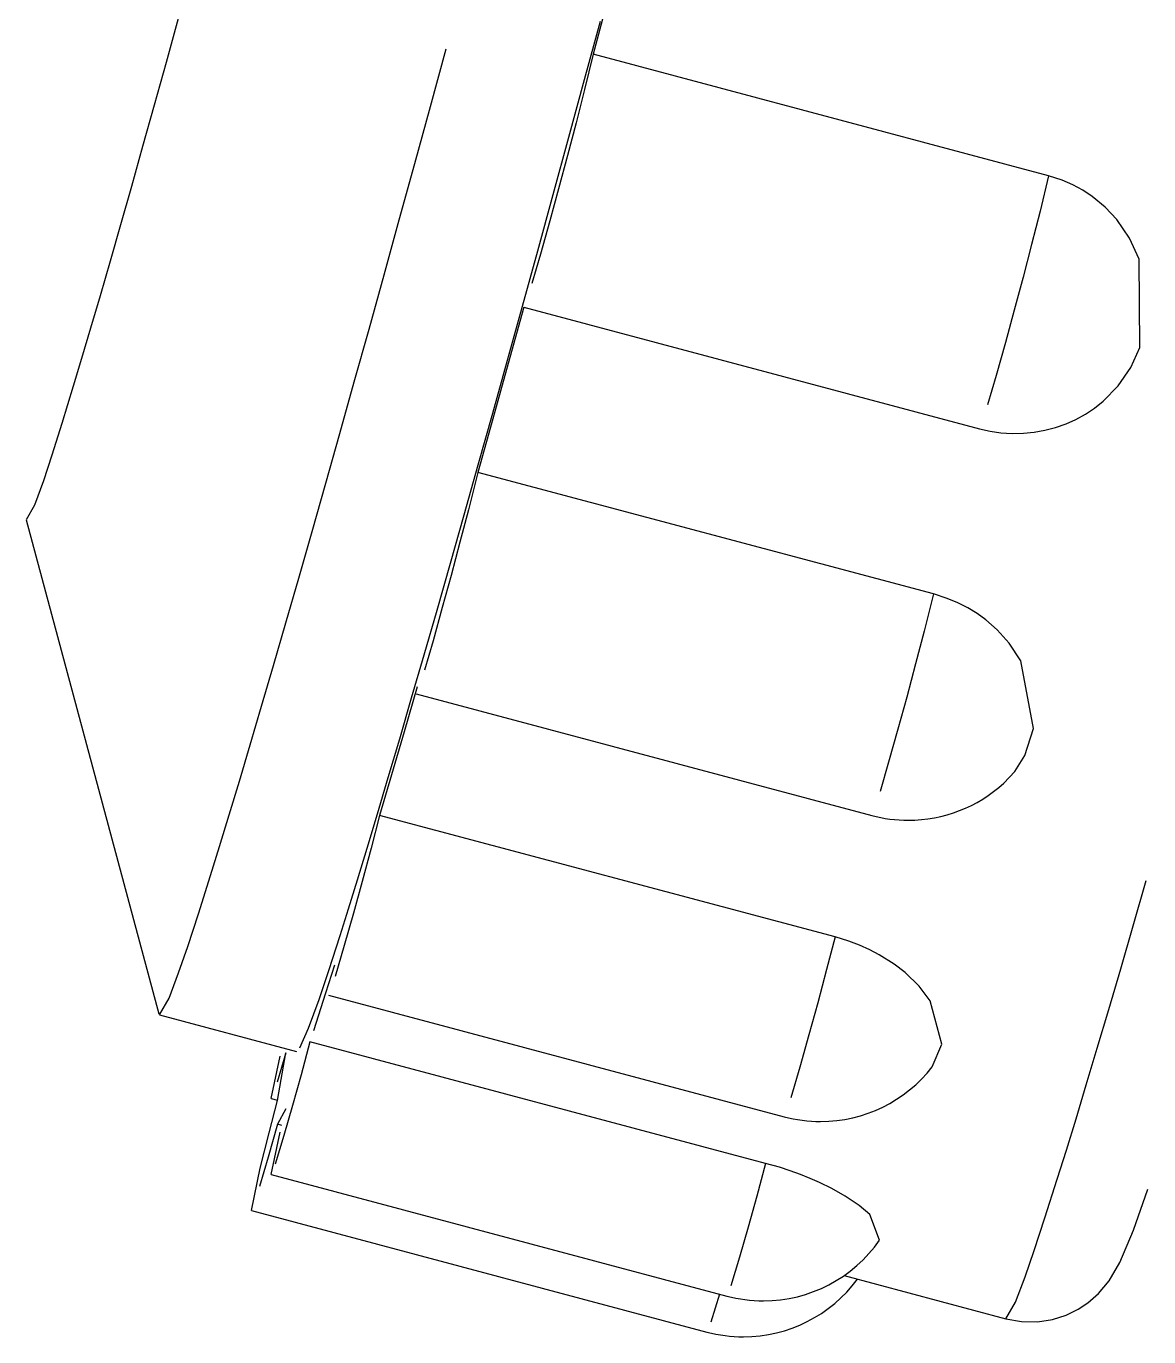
# Model space of a CAD drawing. Header units: millimetres. Extents: x 441156 to 441876, y 4514765 to 4515211.
# Drawn here: x 441489.6668 to 441489.7263, y 4514936.9555 to 4514937.0249 of the extents above; entities that cross this region are included whole.
import ezdxf

# ---------------------------------------------------------------- set-up
doc = ezdxf.new("R2010")
doc.units = ezdxf.units.MM
doc.layers.add('Terminale_sfiato', color=7, linetype='Continuous')

msp = doc.modelspace()

# ---------------------------------------------------------------- linework, layer by layer
at = {"layer": 'Terminale_sfiato', "color": 254, "linetype": 'Continuous'}
for p, q in [((441489.7209446164, 4514937.017008906), (441489.6967964707, 4514937.02345476)), ((441489.6931305371, 4514937.010043044), (441489.7172786827, 4514937.00359719)), ((441489.7148421925, 4514936.994837315), (441489.6906940469, 4514937.001283169)), ((441489.6667544676, 4514936.998770668), (441489.6737838588, 4514936.972590097)), ((441489.6874235089, 4514936.989542881), (441489.7115716546, 4514936.983097027)), ((441489.7096321796, 4514936.976655271), (441489.685484034, 4514936.983101125)), ((441489.6827756365, 4514936.973576103), (441489.7069237822, 4514936.967130249)), ((441489.6738270706, 4514936.972526377), (441489.6810715143, 4514936.970592621)), ((441489.7059429821, 4514936.964655799), (441489.6817948364, 4514936.971101653)), ((441489.6797419533, 4514936.968090963), (441489.680073838, 4514936.968002373)), ((441489.6803031309, 4514936.966670215), (441489.6800714258, 4514936.966732064)), ((441489.6797419533, 4514936.964066745), (441489.703890099, 4514936.957620891)), ((441489.6786883661, 4514936.962161776), (441489.7028365118, 4514936.955715922)), ((441489.7100986595, 4514936.958704366), (441489.7186769482, 4514936.956414567))]:
    msp.add_line(p, q, dxfattribs=at)
for points in [[(441489.6993893294, 4514937.033094618, 0), (441489.6989570207, 4514937.031478663, 0), (441489.6985242183, 4514937.029864354, 0), (441489.6980911694, 4514937.028252615, 0), (441489.6976581214, 4514937.026644365, 0), (441489.6972253219, 4514937.025040523, 0), (441489.6967964707, 4514937.02345476, 0)], [(441489.6748169352, 4514937.025342479, 0), (441489.6744930601, 4514937.024170266, 0), (441489.6741722436, 4514937.023012754, 0), (441489.6738547877, 4514937.021871032, 0), (441489.673540991, 4514937.020746177, 0), (441489.673231149, 4514937.019639246, 0), (441489.6729255532, 4514937.018551282, 0), (441489.6726244913, 4514937.017483307, 0), (441489.6723282465, 4514937.016436327, 0), (441489.6720370977, 4514937.015411329, 0), (441489.6717513189, 4514937.014409275, 0), (441489.671471179, 4514937.013431109, 0), (441489.6711969416, 4514937.012477752, 0), (441489.670928865, 4514937.011550101, 0), (441489.6706672013, 4514937.010649028, 0), (441489.6704121968, 4514937.009775382, 0), (441489.6701640916, 4514937.008929987, 0), (441489.669923119, 4514937.008113636, 0), (441489.6696895059, 4514937.007327097, 0), (441489.6694634721, 4514937.006571113, 0), (441489.6692452304, 4514937.005846393, 0), (441489.6690349862, 4514937.00515362, 0), (441489.6688329374, 4514937.004493446, 0), (441489.668639274, 4514937.003866492, 0), (441489.6684541783, 4514937.003273348, 0), (441489.6682778246, 4514937.002714572, 0), (441489.6681103788, 4514937.002190691, 0), (441489.6679519985, 4514937.001702198, 0), (441489.6678028327, 4514937.001249551, 0), (441489.6676630219, 4514937.000833177, 0), (441489.6675326976, 4514937.000453468, 0), (441489.6674119824, 4514937.000110782, 0), (441489.66730099, 4514936.999805439, 0), (441489.6671998248, 4514936.99953773, 0), (441489.6671085821, 4514936.999307904, 0), (441489.6670273477, 4514936.99911618, 0), (441489.6669561981, 4514936.998962735, 0), (441489.6668952001, 4514936.998847716, 0), (441489.6668444113, 4514936.99877123, 0), (441489.6668038794, 4514936.998733349, 0), (441489.6667736425, 4514936.99873411, 0), (441489.6667544676, 4514936.998770668, 0)], [(441489.6738270706, 4514936.972526377, 0), (441489.6738676369, 4514936.972536248, 0), (441489.6739184942, 4514936.972584759, 0), (441489.6739796117, 4514936.972671879, 0), (441489.6740509524, 4514936.972797557, 0), (441489.674132473, 4514936.972961715, 0), (441489.674224124, 4514936.973164256, 0), (441489.6743258501, 4514936.973405056, 0), (441489.6744375895, 4514936.973683967, 0), (441489.6745592745, 4514936.974000824, 0), (441489.6746908313, 4514936.974355431, 0), (441489.6748321803, 4514936.974747576, 0), (441489.6749832357, 4514936.97517702, 0), (441489.675143906, 4514936.975643503, 0), (441489.6753140939, 4514936.976146743, 0), (441489.6754936962, 4514936.976686433, 0), (441489.6756826041, 4514936.977262248, 0), (441489.6758807031, 4514936.977873839, 0), (441489.6760878731, 4514936.978520833, 0), (441489.6763039885, 4514936.97920284, 0), (441489.6765289184, 4514936.979919448, 0), (441489.6767625266, 4514936.980670218, 0), (441489.6770046713, 4514936.9814547, 0), (441489.6772552059, 4514936.982272416, 0), (441489.6775139785, 4514936.983122871, 0), (441489.6777808323, 4514936.984005549, 0), (441489.6780556056, 4514936.984919917, 0), (441489.6783381318, 4514936.985865418, 0), (441489.6786282397, 4514936.986841481, 0), (441489.6789257536, 4514936.987847514, 0), (441489.679230493, 4514936.988882907, 0), (441489.6795422734, 4514936.989947032, 0), (441489.6798609058, 4514936.991039246, 0), (441489.680186197, 4514936.992158885, 0), (441489.68051795, 4514936.993305272, 0), (441489.6808559636, 4514936.994477712, 0), (441489.6812000331, 4514936.995675493, 0), (441489.6815499498, 4514936.996897891, 0), (441489.6819055019, 4514936.998144165, 0), (441489.6822664736, 4514936.999413557, 0), (441489.6826326464, 4514937.000705301, 0), (441489.6830037983, 4514937.002018613, 0), (441489.6833797043, 4514937.003352697, 0), (441489.6837601367, 4514937.004706744, 0), (441489.6841448648, 4514937.006079935, 0), (441489.6845336556, 4514937.007471435, 0), (441489.6849262735, 4514937.008880403, 0), (441489.6853224803, 4514937.010305985, 0), (441489.6857220362, 4514937.011747316, 0), (441489.6861246988, 4514937.013203524, 0), (441489.6865302242, 4514937.014673725, 0), (441489.6869383666, 4514937.016157028, 0), (441489.6873488787, 4514937.017652535, 0), (441489.6877615116, 4514937.019159339, 0), (441489.6881760153, 4514937.020676527, 0), (441489.6885921387, 4514937.02220318, 0), (441489.6890096295, 4514937.023738372, 0), (441489.6894282346, 4514937.025281173, 0)], [(441489.6971705487, 4514937.0251869, 0), (441489.6967509502, 4514937.023636282, 0), (441489.696332165, 4514937.022092164, 0), (441489.695914447, 4514937.020555479, 0), (441489.6954980491, 4514937.019027162, 0), (441489.6950832237, 4514937.017508136, 0), (441489.6946702225, 4514937.015999324, 0), (441489.6942592954, 4514937.014501638, 0), (441489.6938506917, 4514937.013015987, 0), (441489.6934446589, 4514937.011543272, 0), (441489.6930414431, 4514937.010084384, 0), (441489.6926412886, 4514937.008640208, 0), (441489.6922444381, 4514937.00721162, 0), (441489.691851132, 4514937.005799484, 0), (441489.6914616086, 4514937.004404657, 0), (441489.6910761039, 4514937.003027984, 0), (441489.6906948518, 4514937.001670299, 0), (441489.6903180832, 4514937.000332426, 0), (441489.6899460264, 4514936.999015174, 0), (441489.6895789069, 4514936.997719343, 0), (441489.6892169471, 4514936.996445717, 0), (441489.6888603666, 4514936.995195069, 0), (441489.6885093813, 4514936.993968156, 0), (441489.688164204, 4514936.992765723, 0), (441489.6878250439, 4514936.991588497, 0), (441489.6874921064, 4514936.990437191, 0), (441489.6871655935, 4514936.989312505, 0), (441489.6868457029, 4514936.98821512, 0), (441489.6865326285, 4514936.987145699, 0), (441489.6862265601, 4514936.986104893, 0), (441489.6859276831, 4514936.98509333, 0), (441489.6856361787, 4514936.984111625, 0), (441489.6853522236, 4514936.983160373, 0), (441489.6850759897, 4514936.982240149, 0), (441489.6848076447, 4514936.981351512, 0), (441489.684547351, 4514936.980495, 0), (441489.6842952664, 4514936.979671133, 0), (441489.6840515436, 4514936.978880408, 0), (441489.6838163306, 4514936.978123306, 0), (441489.6835897696, 4514936.977400286, 0), (441489.683371998, 4514936.976711786, 0), (441489.6831631479, 4514936.976058223, 0), (441489.6829633458, 4514936.975439993, 0), (441489.6827727127, 4514936.97485747, 0), (441489.6825913643, 4514936.974311008, 0), (441489.6824194104, 4514936.973800938, 0), (441489.6822569552, 4514936.973327569, 0), (441489.6821040972, 4514936.972891188, 0), (441489.681960929, 4514936.97249206, 0), (441489.6818275373, 4514936.972130425, 0), (441489.6817040031, 4514936.971806504, 0), (441489.6815904012, 4514936.971520493, 0), (441489.6814868004, 4514936.971272564, 0), (441489.6813932636, 4514936.97106287, 0), (441489.6813098473, 4514936.970891536, 0), (441489.6812366022, 4514936.970758665, 0), (441489.6811735727, 4514936.97066434, 0), (441489.6811207969, 4514936.970608617, 0), (441489.6810783069, 4514936.970591529, 0), (441489.6810715143, 4514936.970592621, 0)], [(441489.6967964707, 4514937.02345476, 0), (441489.6967651889, 4514937.02331822, 0), (441489.6967318286, 4514937.023174332, 0), (441489.6966964305, 4514937.023023273, 0), (441489.6966590377, 4514937.022865226, 0), (441489.6966196958, 4514937.022700381, 0), (441489.6965784526, 4514937.022528944, 0), (441489.6965353585, 4514937.02235112, 0), (441489.696490466, 4514937.022167127, 0), (441489.6964438297, 4514937.021977189, 0), (441489.6963955064, 4514937.021781538, 0), (441489.6963455551, 4514937.02158041, 0), (441489.6962940366, 4514937.021374053, 0), (441489.6962410136, 4514937.021162718, 0), (441489.6961865509, 4514937.02094666, 0), (441489.6961307146, 4514937.020726144, 0), (441489.6960735729, 4514937.02050144, 0), (441489.6960151953, 4514937.020272819, 0), (441489.6959556531, 4514937.020040562, 0), (441489.6958950186, 4514937.019804951, 0), (441489.6958333659, 4514937.019566271, 0), (441489.69577077, 4514937.019324817, 0), (441489.6957073071, 4514937.01908088, 0), (441489.6956430547, 4514937.018834758, 0), (441489.695578091, 4514937.018586751, 0), (441489.6955124951, 4514937.018337161, 0), (441489.6954463469, 4514937.018086292, 0), (441489.6953797271, 4514937.01783445, 0), (441489.6953127167, 4514937.017581942, 0), (441489.6952453976, 4514937.017329075, 0), (441489.6951778515, 4514937.017076158, 0), (441489.695110161, 4514937.016823498, 0), (441489.6950424084, 4514937.016571403, 0), (441489.6949746763, 4514937.016320181, 0), (441489.6949070471, 4514937.016070138, 0), (441489.6948396034, 4514937.015821577, 0), (441489.6947724273, 4514937.015574803, 0), (441489.6947056005, 4514937.015330115, 0), (441489.6946392045, 4514937.015087812, 0), (441489.6945733203, 4514937.014848189, 0), (441489.6945080281, 4514937.014611538, 0), (441489.6944434074, 4514937.014378148, 0), (441489.694379537, 4514937.014148302, 0), (441489.6943164947, 4514937.013922282, 0), (441489.6942543573, 4514937.01370036, 0), (441489.6941932004, 4514937.013482809, 0), (441489.6941330987, 4514937.013269895, 0), (441489.6940741253, 4514937.013061874, 0), (441489.6940163521, 4514937.012859002, 0), (441489.6939598494, 4514937.012661525, 0), (441489.6939046862, 4514937.012469685, 0), (441489.6938509296, 4514937.012283714, 0), (441489.6937986451, 4514937.01210384, 0), (441489.6937478964, 4514937.011930281, 0), (441489.6936987453, 4514937.01176325, 0), (441489.6936512518, 4514937.011602948, 0), (441489.6936054736, 4514937.011449573, 0), (441489.6935614666, 4514937.01130331, 0), (441489.6935192844, 4514937.011164338, 0), (441489.6934789784, 4514937.011032826, 0), (441489.6934405977, 4514937.010908935, 0), (441489.693404189, 4514937.010792815, 0), (441489.6933697966, 4514937.010684608, 0), (441489.6933374626, 4514937.010584446, 0), (441489.6933072263, 4514937.01049245, 0), (441489.6932791245, 4514937.010408733, 0), (441489.6932531915, 4514937.010333396, 0), (441489.6932294588, 4514937.010266533, 0), (441489.6932079554, 4514937.010208223, 0), (441489.6931887075, 4514937.010158538, 0), (441489.6931717385, 4514937.010117539, 0), (441489.6931570692, 4514937.010085275, 0), (441489.6931447172, 4514937.010061787, 0), (441489.6931346979, 4514937.010047101, 0), (441489.6931305371, 4514937.010043044, 0)], [(441489.7209446164, 4514937.017008906, 0), (441489.7209133345, 4514937.016872366, 0), (441489.7208799743, 4514937.016728478, 0), (441489.7208445761, 4514937.016577419, 0), (441489.7208071834, 4514937.016419371, 0), (441489.7207678414, 4514937.016254527, 0), (441489.7207265983, 4514937.01608309, 0), (441489.7206835042, 4514937.015905266, 0), (441489.7206386116, 4514937.015721273, 0), (441489.7205919753, 4514937.015531335, 0), (441489.7205436521, 4514937.015335683, 0), (441489.7204937008, 4514937.015134556, 0), (441489.7204421823, 4514937.014928199, 0), (441489.7203891593, 4514937.014716864, 0), (441489.7203346965, 4514937.014500806, 0), (441489.7202788603, 4514937.01428029, 0), (441489.7202217185, 4514937.014055586, 0), (441489.720163341, 4514937.013826965, 0), (441489.7201037987, 4514937.013594708, 0), (441489.7200431643, 4514937.013359097, 0), (441489.7199815115, 4514937.013120417, 0), (441489.7199189157, 4514937.012878963, 0), (441489.7198554528, 4514937.012635026, 0), (441489.7197912004, 4514937.012388904, 0), (441489.7197262366, 4514937.012140897, 0), (441489.7196606407, 4514937.011891307, 0), (441489.7195944925, 4514937.011640438, 0), (441489.7195278727, 4514937.011388596, 0), (441489.7194608624, 4514937.011136088, 0), (441489.7193935432, 4514937.010883221, 0), (441489.7193259972, 4514937.010630304, 0), (441489.7192583067, 4514937.010377644, 0), (441489.7191905541, 4514937.010125549, 0), (441489.7191228219, 4514937.009874327, 0), (441489.7190551928, 4514937.009624283, 0), (441489.7189877491, 4514937.009375723, 0), (441489.7189205729, 4514937.009128949, 0), (441489.7188537461, 4514937.008884261, 0), (441489.7187873502, 4514937.008641958, 0), (441489.718721466, 4514937.008402335, 0), (441489.7186561738, 4514937.008165685, 0), (441489.7185915531, 4514937.007932294, 0), (441489.7185276826, 4514937.007702448, 0), (441489.7184646404, 4514937.007476428, 0), (441489.7184025029, 4514937.007254506, 0), (441489.7183413461, 4514937.007036955, 0), (441489.7182812443, 4514937.00682404, 0), (441489.718222271, 4514937.00661602, 0), (441489.7181644977, 4514937.006413148, 0), (441489.7181079951, 4514937.006215671, 0), (441489.7180528318, 4514937.006023831, 0), (441489.7179990752, 4514937.005837861, 0), (441489.7179467907, 4514937.005657986, 0), (441489.717896042, 4514937.005484427, 0), (441489.717846891, 4514937.005317396, 0), (441489.7177993974, 4514937.005157094, 0), (441489.7177536193, 4514937.005003719, 0), (441489.7177096123, 4514937.004857456, 0), (441489.7176674301, 4514937.004718484, 0), (441489.7176271241, 4514937.004586972, 0), (441489.7175887433, 4514937.004463081, 0), (441489.7175523346, 4514937.004346961, 0), (441489.7175179423, 4514937.004238755, 0), (441489.7174856082, 4514937.004138592, 0), (441489.7174553719, 4514937.004046596, 0), (441489.7174272701, 4514937.003962879, 0), (441489.7174013371, 4514937.003887543, 0), (441489.7173776045, 4514937.003820679, 0), (441489.7173561011, 4514937.003762369, 0), (441489.7173368532, 4514937.003712684, 0), (441489.7173198842, 4514937.003671685, 0), (441489.7173052148, 4514937.003639421, 0), (441489.7172928629, 4514937.003615933, 0), (441489.7172828435, 4514937.003601247, 0), (441489.7172786827, 4514937.00359719, 0)], [(441489.7172786827, 4514937.00359719, 0), (441489.7178419463, 4514937.003470111, 0), (441489.7184173032, 4514937.003386839, 0), (441489.7190095333, 4514937.003348681, 0), (441489.7196061478, 4514937.003358487, 0), (441489.7201777845, 4514937.00341378, 0), (441489.720745369, 4514937.003514534, 0), (441489.7213128728, 4514937.003663413, 0), (441489.7218679829, 4514937.003859234, 0), (441489.722388757, 4514937.004092703, 0), (441489.7228901737, 4514937.004368873, 0), (441489.7233751069, 4514937.0046915, 0), (441489.7238326166, 4514937.005055646, 0), (441489.724248872, 4514937.005449143, 0), (441489.7246321864, 4514937.005878564, 0), (441489.7249840504, 4514937.006348517, 0), (441489.7252956696, 4514937.006850628, 0), (441489.7255571231, 4514937.00736669, 0), (441489.7257751238, 4514937.00790735, 0), (441489.7259494343, 4514937.008477602, 0), (441489.7260743482, 4514937.009066251, 0), (441489.7261460993, 4514937.009647503, 0), (441489.7261684418, 4514937.010238276, 0), (441489.7261392637, 4514937.010843292, 0), (441489.7260567693, 4514937.011449615, 0), (441489.7259274474, 4514937.012025747, 0), (441489.7257484273, 4514937.012594406, 0), (441489.725515913, 4514937.013159369, 0), (441489.7253802578, 4514937.013436344, 0), (441489.7252324948, 4514937.013707452, 0), (441489.7249179747, 4514937.014206317, 0), (441489.7245596172, 4514937.014681352, 0), (441489.7241524894, 4514937.015134858, 0), (441489.7239326492, 4514937.015349845, 0), (441489.7237034826, 4514937.015555184, 0), (441489.7232449426, 4514937.01591644, 0), (441489.7227539305, 4514937.016240874, 0), (441489.7222251562, 4514937.016529109, 0), (441489.7219497177, 4514937.01665693, 0), (441489.7216689186, 4514937.016772746, 0), (441489.7213105721, 4514937.016900474, 0), (441489.7209446164, 4514937.017008906, 0)], [(441489.6931305371, 4514937.010043044, 0), (441489.6927154672, 4514937.008541495, 0), (441489.6923034699, 4514937.007054699, 0), (441489.6918947808, 4514937.005583505, 0), (441489.6914896334, 4514937.004128754, 0), (441489.6910882592, 4514937.002691278, 0), (441489.6906940469, 4514937.001283169, 0)], [(441489.6906940469, 4514937.001283169, 0), (441489.6906440956, 4514937.001082041, 0), (441489.6905925771, 4514937.000875684, 0), (441489.6905395542, 4514937.000664349, 0), (441489.6904850914, 4514937.000448291, 0), (441489.6904292551, 4514937.000227776, 0), (441489.6903721134, 4514937.000003072, 0), (441489.6903137358, 4514936.99977445, 0), (441489.6902541936, 4514936.999542193, 0), (441489.6901935591, 4514936.999306582, 0), (441489.6901319064, 4514936.999067903, 0), (441489.6900693104, 4514936.998826448, 0), (441489.6900058476, 4514936.998582511, 0), (441489.6899415952, 4514936.998336389, 0), (441489.6898766314, 4514936.998088382, 0), (441489.6898110355, 4514936.997838792, 0), (441489.6897448873, 4514936.997587923, 0), (441489.6896782675, 4514936.997336081, 0), (441489.6896112572, 4514936.997083574, 0), (441489.689543938, 4514936.996830706, 0), (441489.6894763921, 4514936.996577789, 0), (441489.6894087015, 4514936.996325129, 0), (441489.6893409489, 4514936.996073035, 0), (441489.6892732168, 4514936.995821812, 0), (441489.6892055876, 4514936.995571769, 0), (441489.6891381439, 4514936.995323208, 0), (441489.6890709677, 4514936.995076434, 0), (441489.689004141, 4514936.994831746, 0), (441489.6889377451, 4514936.994589443, 0), (441489.6888718608, 4514936.994349821, 0), (441489.6888065686, 4514936.99411317, 0), (441489.6887419479, 4514936.993879779, 0), (441489.6886780775, 4514936.993649933, 0), (441489.6886150351, 4514936.993423913, 0), (441489.6885528977, 4514936.993201992, 0), (441489.6884917409, 4514936.992984441, 0), (441489.6884316392, 4514936.992771526, 0), (441489.6883726657, 4514936.992563505, 0), (441489.6883148925, 4514936.992360633, 0), (441489.6882583899, 4514936.992163156, 0), (441489.6882032267, 4514936.991971316, 0), (441489.68814947, 4514936.991785346, 0), (441489.6880971855, 4514936.991605471, 0), (441489.6880464368, 4514936.991431912, 0), (441489.6879972857, 4514936.991264881, 0), (441489.6879497922, 4514936.99110458, 0), (441489.6879040141, 4514936.990951204, 0), (441489.6878600071, 4514936.990804941, 0), (441489.6878178249, 4514936.990665969, 0), (441489.6877775189, 4514936.990534457, 0), (441489.6877391381, 4514936.990410566, 0), (441489.6877027294, 4514936.990294446, 0), (441489.6876683371, 4514936.99018624, 0), (441489.6876360031, 4514936.990086077, 0), (441489.6876057668, 4514936.989994081, 0), (441489.687577665, 4514936.989910364, 0), (441489.6875517319, 4514936.989835028, 0), (441489.6875279993, 4514936.989768164, 0), (441489.6875064959, 4514936.989709854, 0), (441489.687487248, 4514936.989660169, 0), (441489.687470279, 4514936.98961917, 0), (441489.6874556096, 4514936.989586907, 0), (441489.6874432577, 4514936.989563419, 0), (441489.6874332383, 4514936.989548733, 0), (441489.6874255636, 4514936.989542869, 0), (441489.6874235089, 4514936.989542881, 0)], [(441489.7148421925, 4514936.994837315, 0), (441489.7147922412, 4514936.994636187, 0), (441489.7147407227, 4514936.99442983, 0), (441489.7146876998, 4514936.994218495, 0), (441489.714633237, 4514936.994002437, 0), (441489.7145774008, 4514936.993781921, 0), (441489.714520259, 4514936.993557218, 0), (441489.7144618815, 4514936.993328596, 0), (441489.7144023392, 4514936.99309634, 0), (441489.7143417047, 4514936.992860728, 0), (441489.714280052, 4514936.992622049, 0), (441489.7142174561, 4514936.992380594, 0), (441489.7141539933, 4514936.992136657, 0), (441489.7140897408, 4514936.991890535, 0), (441489.7140247771, 4514936.991642528, 0), (441489.7139591812, 4514936.991392938, 0), (441489.713893033, 4514936.991142069, 0), (441489.7138264131, 4514936.990890227, 0), (441489.7137594029, 4514936.990637719, 0), (441489.7136920837, 4514936.990384853, 0), (441489.7136245377, 4514936.990131935, 0), (441489.7135568471, 4514936.989879275, 0), (441489.7134890945, 4514936.98962718, 0), (441489.7134213624, 4514936.989375958, 0), (441489.7133537333, 4514936.989125915, 0), (441489.7132862895, 4514936.988877354, 0), (441489.7132191134, 4514936.98863058, 0), (441489.7131522866, 4514936.988385892, 0), (441489.7130858907, 4514936.988143589, 0), (441489.7130200065, 4514936.987903967, 0), (441489.7129547143, 4514936.987667316, 0), (441489.7128900936, 4514936.987433925, 0), (441489.7128262232, 4514936.98720408, 0), (441489.7127631808, 4514936.986978059, 0), (441489.7127010434, 4514936.986756138, 0), (441489.7126398865, 4514936.986538587, 0), (441489.7125797848, 4514936.986325672, 0), (441489.7125208114, 4514936.986117651, 0), (441489.7124630382, 4514936.985914779, 0), (441489.7124065355, 4514936.985717302, 0), (441489.7123513723, 4514936.985525462, 0), (441489.7122976157, 4514936.985339492, 0), (441489.7122453312, 4514936.985159617, 0), (441489.7121945825, 4514936.984986058, 0), (441489.7121454314, 4514936.984819027, 0), (441489.7120979379, 4514936.984658726, 0), (441489.7120521598, 4514936.98450535, 0), (441489.7120081528, 4514936.984359087, 0), (441489.7119659706, 4514936.984220115, 0), (441489.7119256646, 4514936.984088603, 0), (441489.7118872838, 4514936.983964712, 0), (441489.7118508751, 4514936.983848592, 0), (441489.7118164828, 4514936.983740386, 0), (441489.7117841488, 4514936.983640223, 0), (441489.7117539124, 4514936.983548227, 0), (441489.7117258106, 4514936.98346451, 0), (441489.7116998776, 4514936.983389174, 0), (441489.7116761449, 4514936.98332231, 0), (441489.7116546415, 4514936.983264, 0), (441489.7116353936, 4514936.983214315, 0), (441489.7116184246, 4514936.983173316, 0), (441489.7116037552, 4514936.983141053, 0), (441489.7115914033, 4514936.983117564, 0), (441489.7115813839, 4514936.983102879, 0), (441489.7115737093, 4514936.983097015, 0), (441489.7115716546, 4514936.983097027, 0)], [(441489.7185666965, 4514936.984808121, 0), (441489.7188126566, 4514936.985048043, 0), (441489.7191463216, 4514936.985431813, 0), (441489.7194373215, 4514936.985843224, 0), (441489.7196803924, 4514936.986273174, 0), (441489.7198786215, 4514936.986724469, 0), (441489.720034239, 4514936.98720789, 0), (441489.7201399457, 4514936.987707242, 0), (441489.720194116, 4514936.988207564, 0), (441489.7201993248, 4514936.988716108, 0), (441489.7201532113, 4514936.989244251, 0), (441489.7200552102, 4514936.989773126, 0), (441489.7199109846, 4514936.990282497, 0), (441489.7197192216, 4514936.990784774, 0), (441489.7194730556, 4514936.99129043, 0), (441489.7191791707, 4514936.991780247, 0), (441489.71885349, 4514936.992231981, 0), (441489.7184875362, 4514936.992661659, 0), (441489.7182140975, 4514936.992941997, 0), (441489.7179233641, 4514936.993209439, 0), (441489.7176167438, 4514936.993462493, 0), (441489.7171511811, 4514936.993798314, 0), (441489.7166576638, 4514936.994100357, 0), (441489.7161236014, 4514936.994373433, 0), (441489.7155674132, 4514936.994605799, 0), (441489.7152078276, 4514936.994730216, 0), (441489.7148421925, 4514936.994837315, 0)], [(441489.687470279, 4514936.989924448, 0), (441489.6871225114, 4514936.988718414, 0), (441489.6867810123, 4514936.98753846, 0), (441489.686445977, 4514936.98638526, 0), (441489.6861175969, 4514936.985259473, 0), (441489.6857960595, 4514936.984161743, 0), (441489.685484034, 4514936.983101125, 0)], [(441489.6874235089, 4514936.989542881, 0), (441489.6874189826, 4514936.989548818, 0), (441489.6874168183, 4514936.989563577, 0), (441489.6874170189, 4514936.989587138, 0), (441489.6874195838, 4514936.989619474, 0), (441489.6874245102, 4514936.989660545, 0), (441489.6874317919, 4514936.989710302, 0), (441489.6874414202, 4514936.989768682, 0), (441489.6874533831, 4514936.989835617, 0), (441489.6874676663, 4514936.989911023, 0), (441489.687470279, 4514936.989924448, 0)], [(441489.685484034, 4514936.983101125, 0), (441489.6854214381, 4514936.98285967, 0), (441489.6853579752, 4514936.982615733, 0), (441489.6852937228, 4514936.982369611, 0), (441489.685228759, 4514936.982121604, 0), (441489.6851631631, 4514936.981872014, 0), (441489.6850970149, 4514936.981621145, 0), (441489.6850303951, 4514936.981369304, 0), (441489.6849633848, 4514936.981116795, 0), (441489.6848960656, 4514936.980863928, 0), (441489.6848285196, 4514936.98061101, 0), (441489.6847608291, 4514936.980358351, 0), (441489.6846930765, 4514936.980106256, 0), (441489.6846253444, 4514936.979855034, 0), (441489.6845577153, 4514936.97960499, 0), (441489.6844902715, 4514936.97935643, 0), (441489.6844230953, 4514936.979109656, 0), (441489.6843562686, 4514936.978864968, 0), (441489.6842898726, 4514936.978622666, 0), (441489.6842239884, 4514936.978383043, 0), (441489.6841586962, 4514936.978146392, 0), (441489.6840940755, 4514936.977913002, 0), (441489.6840302051, 4514936.977683156, 0), (441489.6839671628, 4514936.977457134, 0), (441489.6839050254, 4514936.977235213, 0), (441489.6838438685, 4514936.977017662, 0), (441489.6837837668, 4514936.976804747, 0), (441489.6837247934, 4514936.976596727, 0), (441489.6836670201, 4514936.976393855, 0), (441489.6836105175, 4514936.976196378, 0), (441489.6835553542, 4514936.976004538, 0), (441489.6835015976, 4514936.975818568, 0), (441489.6834493131, 4514936.975638693, 0), (441489.6833985645, 4514936.975465135, 0), (441489.6833494134, 4514936.975298103, 0), (441489.6833019198, 4514936.975137802, 0), (441489.6832561417, 4514936.974984426, 0), (441489.6832121348, 4514936.974838164, 0), (441489.6831699525, 4514936.974699192, 0), (441489.6831296465, 4514936.97456768, 0), (441489.6830912657, 4514936.974443789, 0), (441489.683054857, 4514936.974327669, 0), (441489.6830204647, 4514936.974219461, 0), (441489.6829881307, 4514936.974119299, 0), (441489.6829578943, 4514936.974027303, 0), (441489.6829297926, 4514936.973943586, 0), (441489.6829038595, 4514936.97386825, 0), (441489.6828801269, 4514936.973801386, 0), (441489.6828586235, 4514936.973743076, 0), (441489.6828393756, 4514936.973693391, 0), (441489.6828224066, 4514936.973652393, 0), (441489.6828077372, 4514936.973620129, 0), (441489.6827953853, 4514936.97359664, 0), (441489.6827853659, 4514936.973581955, 0), (441489.6827776913, 4514936.973576091, 0), (441489.6827756365, 4514936.973576103, 0)], [(441489.7186769482, 4514936.956414567, 0), (441489.7187185719, 4514936.956424156, 0), (441489.7187704875, 4514936.956472386, 0), (441489.7188326652, 4514936.956559227, 0), (441489.7189050695, 4514936.956684631, 0), (441489.7189876591, 4514936.956848526, 0), (441489.7190803869, 4514936.957050819, 0), (441489.7191831997, 4514936.957291394, 0), (441489.7192960388, 4514936.957570113, 0), (441489.7194188398, 4514936.957886818, 0), (441489.7195515325, 4514936.958241327, 0), (441489.7196940411, 4514936.958633437, 0), (441489.7198462842, 4514936.959062925, 0), (441489.7200081747, 4514936.959529545, 0), (441489.7201796201, 4514936.960033031, 0), (441489.7203605226, 4514936.960573094, 0), (441489.7205507786, 4514936.961149427, 0), (441489.7207502795, 4514936.9617617, 0), (441489.7209589114, 4514936.962409563, 0), (441489.721176555, 4514936.963092646, 0), (441489.7214030858, 4514936.963810558, 0), (441489.7216383746, 4514936.96456289, 0), (441489.7218822868, 4514936.965349211, 0), (441489.722134683, 4514936.966169072, 0), (441489.7223954191, 4514936.967022005, 0), (441489.7226643461, 4514936.967907523, 0), (441489.7229413103, 4514936.968825119, 0), (441489.7232261533, 4514936.969774269, 0), (441489.7235187126, 4514936.97075443, 0), (441489.7238188208, 4514936.971765042, 0), (441489.7241263067, 4514936.97280553, 0), (441489.7244409942, 4514936.973875296, 0), (441489.7247627038, 4514936.974973731, 0), (441489.7250912515, 4514936.976100206, 0), (441489.7254264498, 4514936.977254079, 0), (441489.7257681069, 4514936.978434688, 0), (441489.7261160276, 4514936.979641362, 0), (441489.7264700133, 4514936.980873408, 0)], [(441489.7096321796, 4514936.976655271, 0), (441489.7095695837, 4514936.976413816, 0), (441489.7095061209, 4514936.976169879, 0), (441489.7094418685, 4514936.975923757, 0), (441489.7093769047, 4514936.97567575, 0), (441489.7093113088, 4514936.97542616, 0), (441489.7092451606, 4514936.975175291, 0), (441489.7091785408, 4514936.97492345, 0), (441489.7091115305, 4514936.974670941, 0), (441489.7090442113, 4514936.974418074, 0), (441489.7089766653, 4514936.974165156, 0), (441489.7089089748, 4514936.973912497, 0), (441489.7088412222, 4514936.973660402, 0), (441489.70877349, 4514936.97340918, 0), (441489.7087058609, 4514936.973159136, 0), (441489.7086384172, 4514936.972910576, 0), (441489.708571241, 4514936.972663802, 0), (441489.7085044142, 4514936.972419114, 0), (441489.7084380183, 4514936.972176812, 0), (441489.7083721341, 4514936.971937189, 0), (441489.7083068418, 4514936.971700538, 0), (441489.7082422212, 4514936.971467148, 0), (441489.7081783508, 4514936.971237302, 0), (441489.7081153084, 4514936.97101128, 0), (441489.708053171, 4514936.970789359, 0), (441489.7079920141, 4514936.970571809, 0), (441489.7079319124, 4514936.970358893, 0), (441489.707872939, 4514936.970150873, 0), (441489.7078151658, 4514936.969948001, 0), (441489.7077586632, 4514936.969750524, 0), (441489.7077034999, 4514936.969558684, 0), (441489.7076497433, 4514936.969372714, 0), (441489.7075974588, 4514936.969192839, 0), (441489.7075467101, 4514936.969019281, 0), (441489.707497559, 4514936.968852249, 0), (441489.7074500655, 4514936.968691948, 0), (441489.7074042874, 4514936.968538572, 0), (441489.7073602804, 4514936.96839231, 0), (441489.7073180982, 4514936.968253338, 0), (441489.7072777922, 4514936.968121826, 0), (441489.7072394114, 4514936.967997935, 0), (441489.7072030027, 4514936.967881815, 0), (441489.7071686104, 4514936.967773607, 0), (441489.7071362764, 4514936.967673445, 0), (441489.70710604, 4514936.967581449, 0), (441489.7070779382, 4514936.967497732, 0), (441489.7070520052, 4514936.967422396, 0), (441489.7070282725, 4514936.967355532, 0), (441489.7070067691, 4514936.967297222, 0), (441489.7069875213, 4514936.967247537, 0), (441489.7069705523, 4514936.967206539, 0), (441489.7069558829, 4514936.967174275, 0), (441489.7069435309, 4514936.967150786, 0), (441489.7069335116, 4514936.967136101, 0), (441489.7069258369, 4514936.967130237, 0), (441489.7069237822, 4514936.967130249, 0)], [(441489.7147743479, 4514936.969767069, 0), (441489.7149255574, 4514936.969983105, 0), (441489.7150887329, 4514936.970290337, 0), (441489.7152084481, 4514936.970625957, 0), (441489.7152786694, 4514936.97097897, 0), (441489.7152987836, 4514936.971338597, 0), (441489.7152707977, 4514936.971709765, 0), (441489.7151916477, 4514936.972100943, 0), (441489.7150619629, 4514936.972498227, 0), (441489.7148885153, 4514936.972886018, 0), (441489.7146691623, 4514936.973273315, 0), (441489.7143964657, 4514936.973668223, 0), (441489.7140781053, 4514936.974055709, 0), (441489.7137309861, 4514936.974417679, 0), (441489.7133457362, 4514936.974766457, 0), (441489.7130603489, 4514936.974996648, 0), (441489.7127587452, 4514936.975218432, 0), (441489.7124423777, 4514936.975430517, 0), (441489.711964844, 4514936.975715984, 0), (441489.7114617483, 4514936.975977707, 0), (441489.71092038, 4514936.976220011, 0), (441489.7103595121, 4514936.976432657, 0), (441489.7099983432, 4514936.9765504, 0), (441489.7096321796, 4514936.976655271, 0)], [(441489.6830912657, 4514936.97516543, 0), (441489.6828527464, 4514936.974400376, 0), (441489.6826229354, 4514936.973669584, 0), (441489.682401964, 4514936.972973471, 0), (441489.6821899586, 4514936.972312434, 0), (441489.6819870402, 4514936.971686852, 0), (441489.6817948364, 4514936.971101653, 0)], [(441489.6827756365, 4514936.973576103, 0), (441489.6827711102, 4514936.973582041, 0), (441489.6827689459, 4514936.973596798, 0), (441489.6827691465, 4514936.97362036, 0), (441489.6827717114, 4514936.973652696, 0), (441489.6827766378, 4514936.973693768, 0), (441489.6827839196, 4514936.973743523, 0), (441489.6827935477, 4514936.973801904, 0), (441489.6828055107, 4514936.973868839, 0), (441489.6828197939, 4514936.973944245, 0), (441489.6828363799, 4514936.974028031, 0), (441489.6828552483, 4514936.974120094, 0), (441489.6828763765, 4514936.974220324, 0), (441489.6828997384, 4514936.974328598, 0), (441489.6829253058, 4514936.974444782, 0), (441489.6829530474, 4514936.974568738, 0), (441489.6829829294, 4514936.974700312, 0), (441489.6830149154, 4514936.974839345, 0), (441489.6830489665, 4514936.974985668, 0), (441489.6830850412, 4514936.975139101, 0), (441489.6830912657, 4514936.97516543, 0)], [(441489.6737838588, 4514936.972590097, 0), (441489.6738080364, 4514936.972538611, 0), (441489.6738270706, 4514936.972526377, 0)], [(441489.6817948364, 4514936.971101653, 0), (441489.6817271459, 4514936.970848992, 0), (441489.6816593932, 4514936.970596898, 0), (441489.6815916611, 4514936.970345676, 0), (441489.681524032, 4514936.970095633, 0), (441489.6814565883, 4514936.969847072, 0), (441489.6813894121, 4514936.969600298, 0), (441489.6813225853, 4514936.96935561, 0), (441489.6812561894, 4514936.969113307, 0), (441489.6811903052, 4514936.968873684, 0), (441489.6811250129, 4514936.968637033, 0), (441489.6810603923, 4514936.968403643, 0), (441489.6809965218, 4514936.968173797, 0), (441489.6809334795, 4514936.967947776, 0), (441489.6808713421, 4514936.967725855, 0), (441489.6808101853, 4514936.967508305, 0), (441489.6807500835, 4514936.96729539, 0), (441489.6806911101, 4514936.967087369, 0), (441489.6806333369, 4514936.966884497, 0), (441489.6805768342, 4514936.966687021, 0), (441489.680521671, 4514936.96649518, 0), (441489.6804679144, 4514936.966309209, 0), (441489.6804156299, 4514936.966129336, 0), (441489.6803648812, 4514936.965955776, 0), (441489.6803157301, 4514936.965788744, 0), (441489.6802682366, 4514936.965628443, 0), (441489.6802224584, 4514936.965475068, 0), (441489.6801784515, 4514936.965328805, 0), (441489.6801362693, 4514936.965189833, 0), (441489.6800959632, 4514936.965058322, 0), (441489.6800575825, 4514936.96493443, 0), (441489.6800211738, 4514936.96481831, 0), (441489.6799867814, 4514936.964710103, 0), (441489.6799544474, 4514936.964609941, 0), (441489.6799242111, 4514936.964517944, 0), (441489.6798961093, 4514936.964434228, 0), (441489.6798701763, 4514936.964358891, 0), (441489.6798464436, 4514936.964292028, 0), (441489.6798249402, 4514936.964233718, 0), (441489.6798056923, 4514936.964184034, 0), (441489.6797887234, 4514936.964143034, 0), (441489.679774054, 4514936.96411077, 0), (441489.6797617021, 4514936.964087282, 0), (441489.6797516827, 4514936.964072596, 0), (441489.679744008, 4514936.964066733, 0), (441489.6797419533, 4514936.964066745, 0)], [(441489.6797419533, 4514936.968090963, 0), (441489.6797374269, 4514936.9680969, 0), (441489.6797352627, 4514936.968111658, 0), (441489.6797354632, 4514936.968135219, 0), (441489.6797380282, 4514936.968167556, 0), (441489.6797429546, 4514936.968208627, 0), (441489.6797502363, 4514936.968258383, 0), (441489.6797598645, 4514936.968316764, 0), (441489.6797718275, 4514936.968383699, 0), (441489.6797861106, 4514936.968459104, 0), (441489.6798026966, 4514936.968542891, 0), (441489.6798215651, 4514936.968634955, 0), (441489.6798426932, 4514936.968735184, 0), (441489.6798660552, 4514936.968843457, 0), (441489.6798916225, 4514936.968959643, 0), (441489.6799193641, 4514936.969083597, 0), (441489.6799492461, 4514936.969215171, 0), (441489.6799812322, 4514936.969354205, 0), (441489.6800152833, 4514936.969500527, 0), (441489.680051358, 4514936.96965396, 0), (441489.6800894123, 4514936.969814318, 0), (441489.6801293998, 4514936.969981405, 0), (441489.6801712719, 4514936.970155017, 0), (441489.6802149775, 4514936.970334942, 0), (441489.6802604634, 4514936.970520962, 0), (441489.6803076742, 4514936.970712851, 0), (441489.6803270633, 4514936.970791337, 0)], [(441489.680521671, 4514936.970519397, 0), (441489.6804679144, 4514936.970333427, 0), (441489.6804156299, 4514936.970153552, 0), (441489.6803648812, 4514936.969979994, 0), (441489.6803157301, 4514936.969812962, 0), (441489.6802682366, 4514936.969652661, 0), (441489.6802224584, 4514936.969499285, 0), (441489.6801784515, 4514936.969353023, 0), (441489.6801362693, 4514936.969214051, 0), (441489.6800959632, 4514936.969082539, 0), (441489.6800575825, 4514936.968958648, 0), (441489.6800211738, 4514936.968842528, 0), (441489.6799867814, 4514936.968734321, 0), (441489.6799544474, 4514936.968634158, 0), (441489.6799242111, 4514936.968542162, 0), (441489.6798961093, 4514936.968458446, 0), (441489.6798701763, 4514936.968383109, 0), (441489.6798464436, 4514936.968316246, 0), (441489.6798249402, 4514936.968257936, 0), (441489.6798056923, 4514936.968208251, 0), (441489.6797887234, 4514936.968167252, 0), (441489.679774054, 4514936.968134988, 0), (441489.6797617021, 4514936.968111499, 0), (441489.6797516827, 4514936.968096814, 0), (441489.679744008, 4514936.968090951, 0), (441489.6797419533, 4514936.968090963, 0)], [(441489.6800714258, 4514936.967985589, 0), (441489.6801210628, 4514936.968315008, 0), (441489.6801809692, 4514936.968682165, 0), (441489.6802511105, 4514936.969086852, 0), (441489.6803314468, 4514936.969528836, 0), (441489.6804219321, 4514936.970007865, 0), (441489.680521671, 4514936.970519397, 0)], [(441489.6786883661, 4514936.962161776, 0), (441489.6786838398, 4514936.962167713, 0), (441489.6786816756, 4514936.962182472, 0), (441489.6786818761, 4514936.962206032, 0), (441489.6786844411, 4514936.962238369, 0), (441489.6786893674, 4514936.96227944, 0), (441489.6786966491, 4514936.962329196, 0), (441489.6787062774, 4514936.962387577, 0), (441489.6787182403, 4514936.962454512, 0), (441489.6787325235, 4514936.962529917, 0), (441489.6787491094, 4514936.962613704, 0), (441489.678767978, 4514936.962705768, 0), (441489.6787891061, 4514936.962805997, 0), (441489.6788124681, 4514936.96291427, 0), (441489.6788380354, 4514936.963030456, 0), (441489.678865777, 4514936.96315441, 0), (441489.678895659, 4514936.963285984, 0), (441489.678927645, 4514936.963425018, 0), (441489.6789616962, 4514936.96357134, 0), (441489.6789977708, 4514936.963724773, 0), (441489.6790358251, 4514936.963885131, 0), (441489.6790758127, 4514936.964052218, 0), (441489.6791176848, 4514936.96422583, 0), (441489.6791613904, 4514936.964405756, 0), (441489.6792068763, 4514936.964591775, 0), (441489.679254087, 4514936.964783664, 0), (441489.6793029652, 4514936.964981186, 0), (441489.6793534511, 4514936.965184102, 0), (441489.6794054832, 4514936.965392163, 0), (441489.6794589983, 4514936.965605118, 0), (441489.679513931, 4514936.965822706, 0), (441489.6795702145, 4514936.966044663, 0), (441489.6796277802, 4514936.966270716, 0), (441489.679686558, 4514936.966500592, 0), (441489.6797464761, 4514936.966734011, 0), (441489.6798074617, 4514936.966970688, 0), (441489.6798694405, 4514936.967210334, 0), (441489.6799323369, 4514936.967452657, 0), (441489.6799960743, 4514936.967697363, 0), (441489.680060575, 4514936.967944154, 0), (441489.6800714258, 4514936.967985589, 0)], [(441489.6797419533, 4514936.964066745, 0), (441489.6797374269, 4514936.964072682, 0), (441489.6797352627, 4514936.964087441, 0), (441489.6797354632, 4514936.964111002, 0), (441489.6797380282, 4514936.964143338, 0), (441489.6797429546, 4514936.964184409, 0), (441489.6797502363, 4514936.964234166, 0), (441489.6797598645, 4514936.964292547, 0), (441489.6797718275, 4514936.964359481, 0), (441489.6797861106, 4514936.964434886, 0), (441489.6798026966, 4514936.964518673, 0), (441489.6798215651, 4514936.964610737, 0), (441489.6798426932, 4514936.964710967, 0), (441489.6798660552, 4514936.964819239, 0), (441489.6798916225, 4514936.964935425, 0), (441489.6799193641, 4514936.965059379, 0), (441489.6799492461, 4514936.965190954, 0), (441489.6799812322, 4514936.965329987, 0), (441489.6800152833, 4514936.965476309, 0), (441489.680051358, 4514936.965629742, 0), (441489.6800894123, 4514936.9657901, 0), (441489.6801293998, 4514936.965957187, 0), (441489.6801712719, 4514936.966130799, 0), (441489.6802149775, 4514936.966310725, 0), (441489.6802604634, 4514936.966496745, 0), (441489.6803076742, 4514936.966688633, 0), (441489.6803565523, 4514936.966886155, 0), (441489.6804070382, 4514936.967089071, 0), (441489.6804590704, 4514936.967297133, 0), (441489.6805125854, 4514936.967510087, 0), (441489.680521671, 4514936.967546144, 0)], [(441489.680521671, 4514936.967546144, 0), (441489.6804211689, 4514936.967314348, 0), (441489.6803307644, 4514936.967120862, 0), (441489.6802505095, 4514936.966965796, 0), (441489.6801804498, 4514936.96684924, 0), (441489.6801206254, 4514936.966771262, 0), (441489.6800714258, 4514936.966732064, 0)], [(441489.6800714258, 4514936.966732064, 0), (441489.6800068051, 4514936.966498674, 0), (441489.6799429347, 4514936.966268828, 0), (441489.6798798924, 4514936.966042807, 0), (441489.6798177549, 4514936.965820886, 0), (441489.6797565981, 4514936.965603335, 0), (441489.6796964964, 4514936.96539042, 0), (441489.679637523, 4514936.965182399, 0), (441489.6795797498, 4514936.964979528, 0), (441489.6795232471, 4514936.964782051, 0), (441489.6794680839, 4514936.96459021, 0), (441489.6794143273, 4514936.96440424, 0), (441489.6793620427, 4514936.964224366, 0), (441489.6793112941, 4514936.964050807, 0), (441489.679262143, 4514936.963883775, 0), (441489.6792146495, 4514936.963723474, 0), (441489.6791688713, 4514936.963570098, 0), (441489.6791248643, 4514936.963423836, 0), (441489.6790826821, 4514936.963284864, 0), (441489.6790423761, 4514936.963153352, 0), (441489.6790039954, 4514936.963029461, 0), (441489.6789675867, 4514936.962913341, 0), (441489.6789331943, 4514936.962805134, 0), (441489.6789008603, 4514936.962704971, 0), (441489.678870624, 4514936.962612975, 0), (441489.6788425222, 4514936.962529259, 0), (441489.6788165892, 4514936.962453922, 0), (441489.6787928565, 4514936.962387059, 0), (441489.6787713531, 4514936.962328749, 0), (441489.6787521052, 4514936.962279064, 0), (441489.6787351362, 4514936.962238065, 0), (441489.6787204669, 4514936.962205801, 0), (441489.678708115, 4514936.962182312, 0), (441489.6786980956, 4514936.962167627, 0), (441489.6786904209, 4514936.962161764, 0), (441489.6786883661, 4514936.962161776, 0)], [(441489.7059429821, 4514936.964655799, 0), (441489.7058752915, 4514936.964403138, 0), (441489.7058075389, 4514936.964151044, 0), (441489.7057398068, 4514936.963899822, 0), (441489.7056721777, 4514936.963649779, 0), (441489.7056047339, 4514936.963401218, 0), (441489.7055375577, 4514936.963154444, 0), (441489.705470731, 4514936.962909756, 0), (441489.7054043351, 4514936.962667453, 0), (441489.7053384508, 4514936.96242783, 0), (441489.7052731586, 4514936.962191179, 0), (441489.7052085379, 4514936.961957789, 0), (441489.7051446675, 4514936.961727943, 0), (441489.7050816252, 4514936.961501922, 0), (441489.7050194878, 4514936.961280001, 0), (441489.7049583309, 4514936.961062451, 0), (441489.7048982292, 4514936.960849536, 0), (441489.7048392558, 4514936.960641515, 0), (441489.7047814826, 4514936.960438643, 0), (441489.7047249799, 4514936.960241167, 0), (441489.7046698167, 4514936.960049326, 0), (441489.7046160601, 4514936.959863355, 0), (441489.7045637756, 4514936.959683481, 0), (441489.7045130269, 4514936.959509922, 0), (441489.7044638758, 4514936.95934289, 0), (441489.7044163822, 4514936.959182589, 0), (441489.7043706041, 4514936.959029214, 0), (441489.7043265972, 4514936.958882951, 0), (441489.7042844149, 4514936.958743979, 0), (441489.7042441089, 4514936.958612468, 0), (441489.7042057281, 4514936.958488576, 0), (441489.7041693194, 4514936.958372456, 0), (441489.7041349271, 4514936.958264249, 0), (441489.7041025931, 4514936.958164087, 0), (441489.7040723567, 4514936.958072091, 0), (441489.704044255, 4514936.957988374, 0), (441489.7040183219, 4514936.957913037, 0), (441489.7039945893, 4514936.957846174, 0), (441489.7039730859, 4514936.957787864, 0), (441489.703953838, 4514936.95773818, 0), (441489.703936869, 4514936.95769718, 0), (441489.7039221996, 4514936.957664916, 0), (441489.7039098477, 4514936.957641428, 0), (441489.7038998283, 4514936.957626742, 0), (441489.7038921537, 4514936.957620879, 0), (441489.703890099, 4514936.957620891, 0)], [(441489.7119842315, 4514936.960588648, 0), (441489.7120546215, 4514936.960733942, 0), (441489.7120768612, 4514936.960899111, 0), (441489.7120506737, 4514936.961077289, 0), (441489.7119773137, 4514936.961270466, 0), (441489.7118527573, 4514936.961483346, 0), (441489.7116792867, 4514936.961708525, 0), (441489.7114652401, 4514936.961936586, 0), (441489.7112073612, 4514936.962172167, 0), (441489.7108974339, 4514936.962420334, 0), (441489.7105445624, 4514936.962671681, 0), (441489.7101670809, 4514936.962913786, 0), (441489.7097543941, 4514936.963154171, 0), (441489.7094519646, 4514936.963316998, 0), (441489.7091348206, 4514936.963477331, 0), (441489.7088044892, 4514936.963634177, 0), (441489.7083097674, 4514936.963851626, 0), (441489.7077928882, 4514936.964058782, 0), (441489.7072409879, 4514936.964259379, 0), (441489.7066733649, 4514936.964445268, 0), (441489.7063099093, 4514936.964553953, 0), (441489.7059429821, 4514936.964655799, 0)], [(441489.7186774205, 4514936.956414442, 0), (441489.7190900496, 4514936.956322713, 0), (441489.7195144525, 4514936.956265417, 0), (441489.7199356779, 4514936.956244444, 0), (441489.7203503577, 4514936.956258271, 0), (441489.7207551061, 4514936.956305001, 0), (441489.7211464375, 4514936.956382256, 0), (441489.721520709, 4514936.956487018, 0), (441489.7218741414, 4514936.956615457, 0), (441489.7222030161, 4514936.956762829, 0), (441489.7225041496, 4514936.956923604, 0), (441489.7227756079, 4514936.957092015, 0), (441489.7230173516, 4514936.957262951, 0), (441489.7232313652, 4514936.957432803, 0), (441489.7234211382, 4514936.957599817, 0), (441489.7235908502, 4514936.957763908, 0), (441489.723744704, 4514936.95792623, 0), (441489.7238865997, 4514936.958088836, 0), (441489.7240201068, 4514936.958254583, 0), (441489.7241486544, 4514936.958427367, 0), (441489.7242759405, 4514936.958612851, 0), (441489.7244067703, 4514936.958820314, 0), (441489.7245491399, 4514936.959067714, 0), (441489.7247211045, 4514936.959399268, 0), (441489.7249861363, 4514936.959980382, 0), (441489.7254350318, 4514936.961117899, 0), (441489.7258523703, 4514936.962284672, 0), (441489.7261932513, 4514936.963286172, 0)], [(441489.7034949723, 4514936.957726362, 0), (441489.7034446911, 4514936.957554718, 0), (441489.7033960255, 4514936.957389662, 0), (441489.7033490349, 4514936.957231395, 0), (441489.7033037763, 4514936.95708011, 0), (441489.7032603052, 4514936.956935992, 0), (441489.7032186742, 4514936.956799216, 0), (441489.7031789342, 4514936.956669948, 0), (441489.7031411337, 4514936.956548346, 0), (441489.7031053185, 4514936.956434559, 0), (441489.7030715325, 4514936.956328725, 0), (441489.7030398167, 4514936.956230972, 0), (441489.7030102098, 4514936.956141421, 0), (441489.7029827479, 4514936.95606018, 0), (441489.7029574643, 4514936.955987347, 0), (441489.70293439, 4514936.955923012, 0), (441489.702913553, 4514936.955867254, 0), (441489.7028949787, 4514936.95582014, 0), (441489.7028786899, 4514936.955781728, 0), (441489.7028647062, 4514936.955752064, 0), (441489.7028530447, 4514936.955731183, 0), (441489.7028437197, 4514936.955719113, 0), (441489.7028367425, 4514936.955715868, 0), (441489.7028365118, 4514936.955715922, 0)]]:
    msp.add_polyline3d(points, dxfattribs=at)
for centre, start, end in [((441489.713505903, 4514936.990343315), 270, 312.4308549697492), ((441489.713505903, 4514936.990343315), 255.0545208129884, 270), ((441489.7088580306, 4514936.974376537), 270, 322.0706218850947), ((441489.7088580306, 4514936.974376537), 255.0545208129884, 270), ((441489.7058243473, 4514936.964867178), 270, 325.2164143549364), ((441489.7047707602, 4514936.962962209), 270, 323.6285300685624), ((441489.7058243473, 4514936.964867178), 255.0545208129884, 270), ((441489.7047707602, 4514936.962962209), 255.0545208129884, 270)]:
    msp.add_arc(centre, 0.007500000000000284, start, end, dxfattribs=at)

doc.saveas('drawing.dxf')
